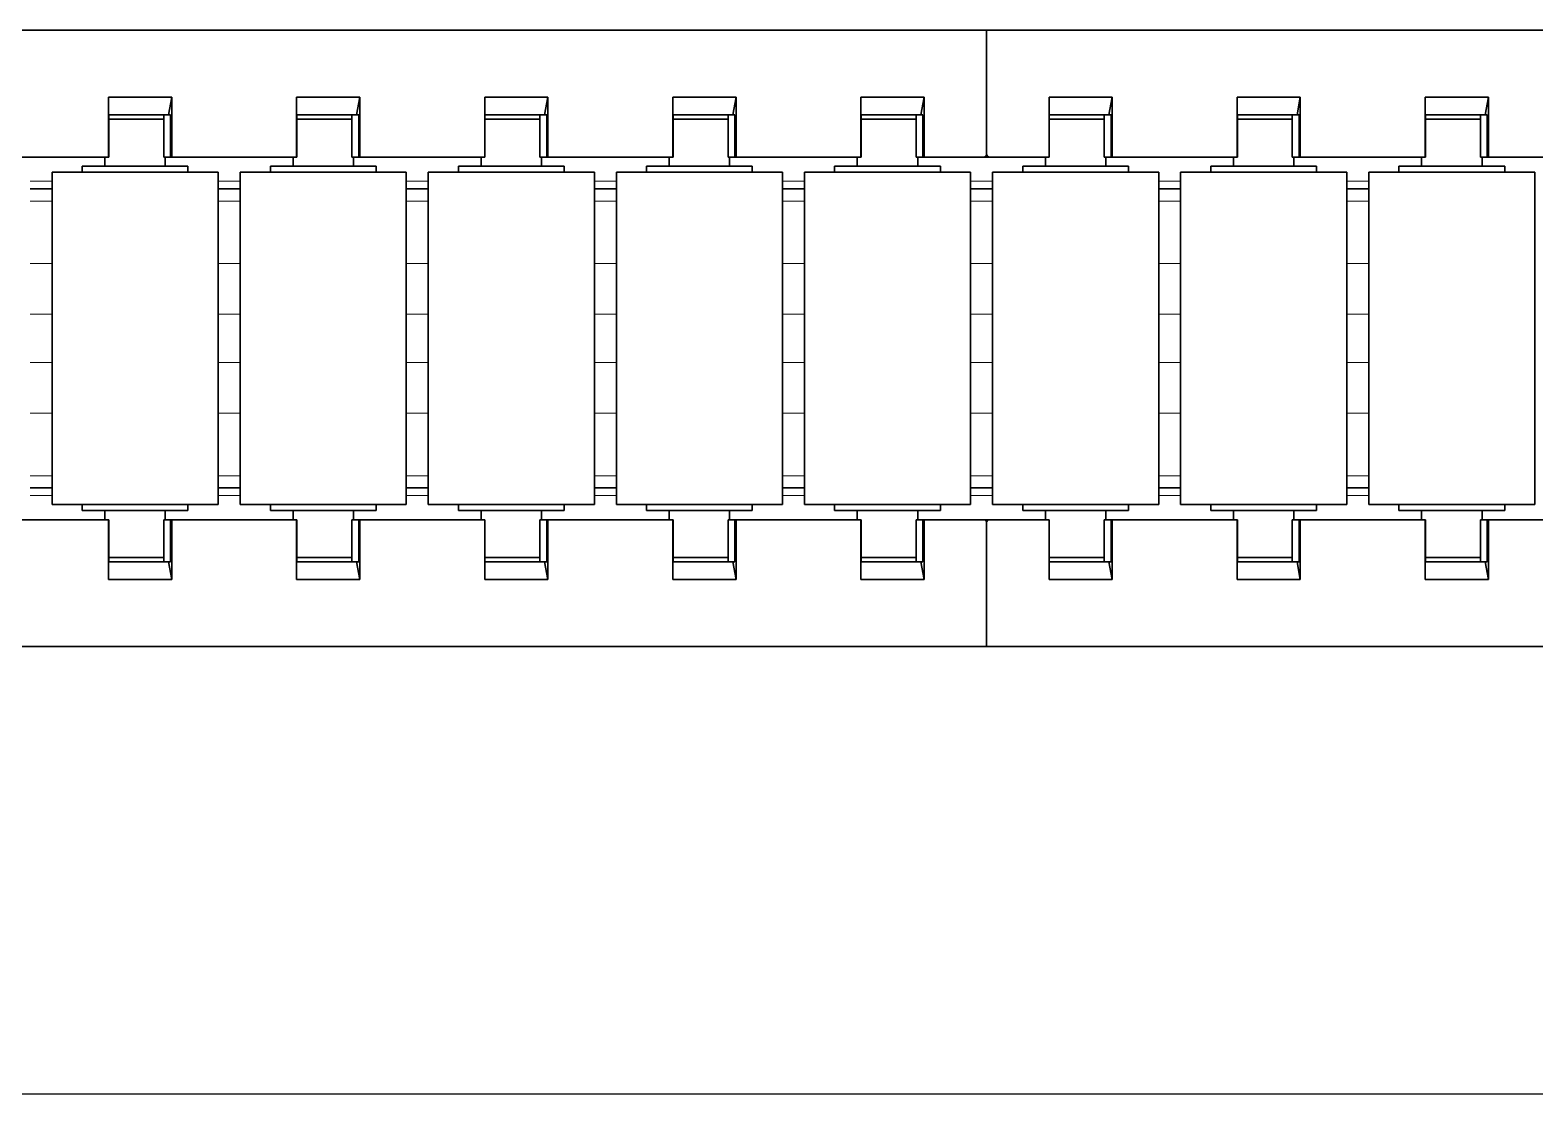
# Model space of a CAD drawing. Header units: inches. Extents: x 185496 to 352137, y 107182 to 179410.
# Drawn here: x 237943.5 to 238043.1, y 167464.8 to 167535.2 of the extents above; entities that cross this region are included whole.
import ezdxf

# ---------------------------------------------------------------- set-up
doc = ezdxf.new("R2010")
doc.units = ezdxf.units.IN
doc.header["$MEASUREMENT"] = 0

# ---------------------------------------------------------------- blocks, each defined once
blk = doc.blocks.new('liaojia')
at = {"color": 7, "lineweight": 35, "ltscale": 0.249049}
for p, q in [((799565.874, -279745.084), (799565.874, -279844.704)), ((799606.674, -279844.704), (799606.674, -279745.084)), ((799565.874, -279844.704), (799565.874, -279944.323)), ((799606.674, -279944.323), (799606.674, -279844.704))]:
    blk.add_line(p, q, dxfattribs=at)
at = {"color": 7, "lineweight": 35, "ltscale": 0.020671}
for p, q in [((799574.274, -279803.212), (799574.274, -279811.481)), ((799598.274, -279811.481), (799598.274, -279803.212)), ((799574.274, -279815.665), (799574.274, -279823.933)), ((799598.274, -279823.933), (799598.274, -279815.665)), ((799574.274, -279828.117), (799574.274, -279836.385)), ((799598.274, -279836.385), (799598.274, -279828.117)), ((799574.274, -279853.022), (799574.274, -279861.29)), ((799598.274, -279861.29), (799598.274, -279853.022)), ((799574.274, -279865.474), (799574.274, -279873.743)), ((799598.274, -279873.743), (799598.274, -279865.474)), ((799574.274, -279877.927), (799574.274, -279886.195)), ((799598.274, -279886.195), (799598.274, -279877.927)), ((799574.274, -279890.379), (799574.274, -279898.648)), ((799598.274, -279898.648), (799598.274, -279890.379)), ((799574.274, -279902.832), (799574.274, -279911.1)), ((799598.274, -279911.1), (799598.274, -279902.832))]:
    blk.add_line(p, q, dxfattribs=at)
at = {"color": 7, "lineweight": 35, "ltscale": 0.012551}
for p, q in [((799575.274, -279813.424), (799575.274, -279808.404)), ((799597.274, -279808.404), (799597.274, -279813.424)), ((799575.274, -279825.877), (799575.274, -279820.856)), ((799597.274, -279820.856), (799597.274, -279825.877)), ((799575.274, -279838.329), (799575.274, -279833.309)), ((799597.274, -279833.309), (799597.274, -279838.329)), ((799575.274, -279863.234), (799575.274, -279858.214)), ((799597.274, -279858.214), (799597.274, -279863.234)), ((799575.274, -279875.687), (799575.274, -279870.666)), ((799597.274, -279870.666), (799597.274, -279875.687))]:
    blk.add_line(p, q, dxfattribs=at)
at = {"color": 7, "lineweight": 35, "ltscale": 0.055}
for p, q in [((799575.274, -279808.404), (799597.274, -279808.404)), ((799575.274, -279819.404), (799597.274, -279819.404)), ((799575.274, -279820.856), (799597.274, -279820.856)), ((799575.274, -279831.856), (799597.274, -279831.856)), ((799575.274, -279833.309), (799597.274, -279833.309)), ((799575.274, -279844.309), (799597.274, -279844.309)), ((799575.274, -279845.761), (799597.274, -279845.761)), ((799575.274, -279856.761), (799597.274, -279856.761)), ((799575.274, -279858.214), (799597.274, -279858.214)), ((799575.274, -279869.213), (799597.274, -279869.213)), ((799575.274, -279870.666), (799597.274, -279870.666)), ((799575.274, -279881.666), (799597.274, -279881.666)), ((799575.274, -279883.118), (799597.274, -279883.118)), ((799575.274, -279894.118), (799597.274, -279894.118)), ((799575.274, -279895.571), (799597.274, -279895.571)), ((799575.274, -279906.571), (799597.274, -279906.571))]:
    blk.add_line(p, q, dxfattribs=at)
at = {"color": 7, "lineweight": 35, "ltscale": 0.007987}
for p, q in [((799574.874, -279813.599), (799574.874, -279810.404)), ((799597.674, -279810.404), (799597.674, -279813.599)), ((799574.874, -279826.051), (799574.874, -279822.856)), ((799597.674, -279822.856), (799597.674, -279826.051)), ((799574.874, -279850.956), (799574.874, -279847.761)), ((799597.674, -279847.761), (799597.674, -279850.956)), ((799574.874, -279863.408), (799574.874, -279860.214)), ((799597.674, -279860.214), (799597.674, -279863.408)), ((799574.874, -279875.861), (799574.874, -279872.666)), ((799597.674, -279872.666), (799597.674, -279875.861)), ((799574.874, -279888.313), (799574.874, -279885.118)), ((799597.674, -279885.118), (799597.674, -279888.313)), ((799574.874, -279900.766), (799574.874, -279897.571)), ((799597.674, -279897.571), (799597.674, -279900.766))]:
    blk.add_line(p, q, dxfattribs=at)
at = {"color": 7, "lineweight": 35, "ltscale": 0.000999832}
for p, q in [((799574.874, -279810.404), (799575.274, -279810.404)), ((799574.874, -279817.404), (799575.274, -279817.404)), ((799574.874, -279822.856), (799575.274, -279822.856)), ((799574.874, -279829.856), (799575.274, -279829.856)), ((799574.874, -279835.309), (799575.274, -279835.309)), ((799574.874, -279842.309), (799575.274, -279842.309)), ((799574.874, -279847.761), (799575.274, -279847.761)), ((799574.874, -279854.761), (799575.274, -279854.761)), ((799574.874, -279860.214), (799575.274, -279860.214)), ((799574.874, -279867.213), (799575.274, -279867.213)), ((799574.874, -279872.666), (799575.274, -279872.666)), ((799574.874, -279879.666), (799575.274, -279879.666)), ((799574.874, -279885.118), (799575.274, -279885.118)), ((799574.874, -279892.118), (799575.274, -279892.118)), ((799574.874, -279897.571), (799575.274, -279897.571)), ((799574.874, -279904.571), (799575.274, -279904.571))]:
    blk.add_line(p, q, dxfattribs=at)
at = {"color": 7, "lineweight": 35, "ltscale": 0.001}
for p, q in [((799597.274, -279810.404), (799597.674, -279810.404)), ((799597.274, -279817.404), (799597.674, -279817.404)), ((799597.274, -279822.856), (799597.674, -279822.856)), ((799597.274, -279829.856), (799597.674, -279829.856)), ((799597.274, -279835.309), (799597.674, -279835.309)), ((799597.274, -279842.309), (799597.674, -279842.309)), ((799597.274, -279847.761), (799597.674, -279847.761)), ((799597.274, -279854.761), (799597.674, -279854.761)), ((799597.274, -279860.214), (799597.674, -279860.214)), ((799597.274, -279867.213), (799597.674, -279867.213)), ((799597.274, -279872.666), (799597.674, -279872.666)), ((799597.274, -279879.666), (799597.674, -279879.666)), ((799597.274, -279885.118), (799597.674, -279885.118)), ((799597.274, -279892.118), (799597.674, -279892.118)), ((799597.274, -279897.571), (799597.674, -279897.571)), ((799597.274, -279904.571), (799597.674, -279904.571))]:
    blk.add_line(p, q, dxfattribs=at)
at = {"color": 7, "lineweight": 35, "ltscale": 0.002965}
for p, q in [((799570.309, -279811.481), (799571.474, -279811.699)), ((799601.074, -279811.699), (799602.24, -279811.481)), ((799570.309, -279823.933), (799571.474, -279824.151)), ((799601.074, -279824.151), (799602.24, -279823.933)), ((799570.309, -279836.385), (799571.474, -279836.603)), ((799601.074, -279836.603), (799602.24, -279836.385)), ((799570.309, -279848.838), (799571.474, -279849.056)), ((799601.074, -279849.056), (799602.24, -279848.838)), ((799570.309, -279861.29), (799571.474, -279861.508)), ((799601.074, -279861.508), (799602.24, -279861.29)), ((799570.309, -279873.743), (799571.474, -279873.961)), ((799601.074, -279873.961), (799602.24, -279873.743)), ((799570.309, -279886.195), (799571.474, -279886.413)), ((799601.074, -279886.413), (799602.24, -279886.195)), ((799570.309, -279898.648), (799571.474, -279898.865)), ((799601.074, -279898.865), (799602.24, -279898.648))]:
    blk.add_line(p, q, dxfattribs=at)
at = {"color": 7, "lineweight": 35, "ltscale": 0.009914}
for p, q in [((799570.309, -279811.481), (799574.274, -279811.481)), ((799598.274, -279811.481), (799602.24, -279811.481)), ((799574.274, -279815.665), (799570.309, -279815.665)), ((799602.24, -279815.665), (799598.274, -279815.665)), ((799570.309, -279823.933), (799574.274, -279823.933)), ((799598.274, -279823.933), (799602.24, -279823.933)), ((799574.274, -279828.117), (799570.309, -279828.117)), ((799602.24, -279828.117), (799598.274, -279828.117)), ((799570.309, -279836.385), (799574.274, -279836.385)), ((799598.274, -279836.385), (799602.24, -279836.385)), ((799574.274, -279840.57), (799570.309, -279840.57)), ((799602.24, -279840.57), (799598.274, -279840.57)), ((799570.309, -279848.838), (799574.274, -279848.838)), ((799598.274, -279848.838), (799602.24, -279848.838)), ((799574.274, -279853.022), (799570.309, -279853.022)), ((799602.24, -279853.022), (799598.274, -279853.022)), ((799570.309, -279861.29), (799574.274, -279861.29)), ((799598.274, -279861.29), (799602.24, -279861.29)), ((799574.274, -279865.474), (799570.309, -279865.474)), ((799602.24, -279865.474), (799598.274, -279865.474)), ((799570.309, -279873.743), (799574.274, -279873.743)), ((799598.274, -279873.743), (799602.24, -279873.743)), ((799574.274, -279877.927), (799570.309, -279877.927)), ((799602.24, -279877.927), (799598.274, -279877.927)), ((799570.309, -279886.195), (799574.274, -279886.195)), ((799598.274, -279886.195), (799602.24, -279886.195)), ((799574.274, -279890.379), (799570.309, -279890.379)), ((799602.24, -279890.379), (799598.274, -279890.379)), ((799570.309, -279898.648), (799574.274, -279898.648)), ((799598.274, -279898.648), (799602.24, -279898.648)), ((799574.274, -279902.832), (799570.309, -279902.832)), ((799602.24, -279902.832), (799598.274, -279902.832))]:
    blk.add_line(p, q, dxfattribs=at)
at = {"color": 7, "lineweight": 35, "ltscale": 0.01046}
for p, q in [((799570.309, -279815.665), (799570.309, -279811.481)), ((799602.24, -279811.481), (799602.24, -279815.665)), ((799570.309, -279828.117), (799570.309, -279823.933)), ((799602.24, -279823.933), (799602.24, -279828.117)), ((799570.309, -279840.57), (799570.309, -279836.385)), ((799602.24, -279836.385), (799602.24, -279840.57)), ((799570.309, -279853.022), (799570.309, -279848.838)), ((799602.24, -279848.838), (799602.24, -279853.022)), ((799570.309, -279865.474), (799570.309, -279861.29)), ((799602.24, -279861.29), (799602.24, -279865.474)), ((799570.309, -279877.927), (799570.309, -279873.743)), ((799602.24, -279873.743), (799602.24, -279877.927)), ((799570.309, -279890.379), (799570.309, -279886.195)), ((799602.24, -279886.195), (799602.24, -279890.379)), ((799570.309, -279902.832), (799570.309, -279898.648)), ((799602.24, -279898.648), (799602.24, -279902.832))]:
    blk.add_line(p, q, dxfattribs=at)
at = {"color": 7, "lineweight": 35, "ltscale": 0.007}
for p, q in [((799571.474, -279811.556), (799574.274, -279811.556)), ((799571.474, -279812.011), (799574.274, -279812.011)), ((799598.274, -279811.556), (799601.074, -279811.556)), ((799601.074, -279812.011), (799598.274, -279812.011)), ((799571.474, -279815.648), (799574.274, -279815.648)), ((799601.074, -279815.648), (799598.274, -279815.648)), ((799571.474, -279824.008), (799574.274, -279824.008)), ((799598.274, -279824.008), (799601.074, -279824.008)), ((799571.474, -279824.463), (799574.274, -279824.463)), ((799601.074, -279824.463), (799598.274, -279824.463)), ((799571.474, -279828.1), (799574.274, -279828.1)), ((799601.074, -279828.1), (799598.274, -279828.1)), ((799571.474, -279836.461), (799574.274, -279836.461)), ((799571.474, -279836.916), (799574.274, -279836.916)), ((799598.274, -279836.461), (799601.074, -279836.461)), ((799601.074, -279836.916), (799598.274, -279836.916)), ((799571.474, -279840.553), (799574.274, -279840.553)), ((799598.274, -279840.553), (799601.074, -279840.553)), ((799571.474, -279848.913), (799574.274, -279848.913)), ((799598.274, -279848.913), (799601.074, -279848.913)), ((799574.274, -279849.368), (799571.474, -279849.368)), ((799601.074, -279849.368), (799598.274, -279849.368)), ((799571.474, -279853.005), (799574.274, -279853.005)), ((799601.074, -279853.005), (799598.274, -279853.005)), ((799571.474, -279861.365), (799574.274, -279861.365)), ((799571.474, -279861.82), (799574.274, -279861.82)), ((799598.274, -279861.365), (799601.074, -279861.365)), ((799601.074, -279861.82), (799598.274, -279861.82)), ((799571.474, -279865.458), (799574.274, -279865.458)), ((799601.074, -279865.458), (799598.274, -279865.458)), ((799571.474, -279873.818), (799574.274, -279873.818)), ((799598.274, -279873.818), (799601.074, -279873.818)), ((799571.474, -279874.273), (799574.274, -279874.273)), ((799601.074, -279874.273), (799598.274, -279874.273)), ((799571.474, -279877.91), (799574.274, -279877.91)), ((799601.074, -279877.91), (799598.274, -279877.91)), ((799571.474, -279886.27), (799574.274, -279886.27)), ((799571.474, -279886.725), (799574.274, -279886.725)), ((799598.274, -279886.27), (799601.074, -279886.27)), ((799601.074, -279886.725), (799598.274, -279886.725)), ((799571.474, -279890.363), (799574.274, -279890.363)), ((799601.074, -279890.363), (799598.274, -279890.363)), ((799571.474, -279898.723), (799574.274, -279898.723)), ((799598.274, -279898.723), (799601.074, -279898.723)), ((799571.474, -279899.178), (799574.274, -279899.178)), ((799601.074, -279899.178), (799598.274, -279899.178)), ((799571.474, -279902.815), (799574.274, -279902.815)), ((799601.074, -279902.815), (799598.274, -279902.815))]:
    blk.add_line(p, q, dxfattribs=at)
at = {"color": 7, "lineweight": 35, "ltscale": 0.000893784}
for p, q in [((799571.474, -279811.913), (799571.474, -279811.556)), ((799601.074, -279811.556), (799601.074, -279811.913)), ((799571.474, -279836.818), (799571.474, -279836.461)), ((799601.074, -279836.461), (799601.074, -279836.818)), ((799571.474, -279849.271), (799571.474, -279848.913)), ((799601.074, -279848.913), (799601.074, -279849.271)), ((799571.474, -279886.628), (799571.474, -279886.27)), ((799601.074, -279886.27), (799601.074, -279886.628))]:
    blk.add_line(p, q, dxfattribs=at)
at = {"color": 7, "lineweight": 35, "ltscale": 0.000357056}
for p, q in [((799571.474, -279811.699), (799571.474, -279811.556)), ((799571.474, -279824.151), (799571.474, -279824.008)), ((799571.474, -279861.508), (799571.474, -279861.365))]:
    blk.add_line(p, q, dxfattribs=at)
at = {"color": 7, "lineweight": 35, "ltscale": 0.000536728}
blk.add_line((799571.474, -279811.699), (799571.474, -279811.913), dxfattribs=at)
at = {"color": 7, "lineweight": 35, "ltscale": 0.009386}
for p, q in [((799571.474, -279811.913), (799571.474, -279815.668)), ((799601.074, -279815.668), (799601.074, -279811.913)), ((799571.474, -279824.366), (799571.474, -279828.12)), ((799601.074, -279828.12), (799601.074, -279824.366)), ((799571.474, -279836.818), (799571.474, -279840.573)), ((799601.074, -279840.573), (799601.074, -279836.818)), ((799571.474, -279849.271), (799571.474, -279853.025)), ((799601.074, -279853.025), (799601.074, -279849.271)), ((799571.474, -279861.723), (799571.474, -279865.477)), ((799601.074, -279865.477), (799601.074, -279861.723)), ((799571.474, -279874.175), (799571.474, -279877.93)), ((799601.074, -279877.93), (799601.074, -279874.175)), ((799571.474, -279886.628), (799571.474, -279890.382)), ((799601.074, -279890.382), (799601.074, -279886.628)), ((799571.474, -279899.08), (799571.474, -279902.835)), ((799601.074, -279902.835), (799601.074, -279899.08))]:
    blk.add_line(p, q, dxfattribs=at)
at = {"color": 7, "lineweight": 35, "ltscale": 0.005169}
for p, q in [((799571.774, -279814.078), (799571.774, -279812.011)), ((799571.774, -279851.435), (799571.774, -279849.368))]:
    blk.add_line(p, q, dxfattribs=at)
at = {"color": 7, "lineweight": 35, "ltscale": 0.004297}
for p, q in [((799571.774, -279813.729), (799571.774, -279812.011)), ((799600.774, -279812.011), (799600.774, -279813.729)), ((799571.774, -279838.634), (799571.774, -279836.916)), ((799600.774, -279836.916), (799600.774, -279838.634)), ((799571.774, -279851.087), (799571.774, -279849.368)), ((799600.774, -279849.368), (799600.774, -279851.087)), ((799571.774, -279863.539), (799571.774, -279861.82)), ((799600.774, -279861.82), (799600.774, -279863.539)), ((799571.774, -279875.992), (799571.774, -279874.273)), ((799600.774, -279874.273), (799600.774, -279875.992)), ((799571.774, -279888.444), (799571.774, -279886.725)), ((799600.774, -279886.725), (799600.774, -279888.444)), ((799571.774, -279900.896), (799571.774, -279899.178)), ((799600.774, -279899.178), (799600.774, -279900.896))]:
    blk.add_line(p, q, dxfattribs=at)
at = {"color": 7, "lineweight": 35, "ltscale": 0.000187683}
for p, q in [((799574.274, -279811.556), (799574.274, -279811.481)), ((799598.274, -279811.556), (799598.274, -279811.481)), ((799574.274, -279824.008), (799574.274, -279823.933)), ((799598.274, -279824.008), (799598.274, -279823.933)), ((799574.274, -279861.365), (799574.274, -279861.29)), ((799598.274, -279861.365), (799598.274, -279861.29))]:
    blk.add_line(p, q, dxfattribs=at)
at = {"color": 7, "lineweight": 35, "ltscale": 0.001138}
for p, q in [((799574.274, -279811.556), (799574.274, -279812.011)), ((799598.274, -279812.011), (799598.274, -279811.556)), ((799574.274, -279824.008), (799574.274, -279824.463)), ((799598.274, -279824.463), (799598.274, -279824.008)), ((799574.274, -279836.461), (799574.274, -279836.916)), ((799598.274, -279836.916), (799598.274, -279836.461)), ((799574.274, -279848.913), (799574.274, -279849.368)), ((799598.274, -279849.368), (799598.274, -279848.913)), ((799574.274, -279861.365), (799574.274, -279861.82)), ((799598.274, -279861.82), (799598.274, -279861.365)), ((799574.274, -279873.818), (799574.274, -279874.273)), ((799598.274, -279874.273), (799598.274, -279873.818)), ((799574.274, -279886.27), (799574.274, -279886.725)), ((799598.274, -279886.725), (799598.274, -279886.27)), ((799574.274, -279898.723), (799574.274, -279899.178)), ((799598.274, -279899.178), (799598.274, -279898.723))]:
    blk.add_line(p, q, dxfattribs=at)
at = {"color": 7, "lineweight": 35, "ltscale": 0.0015}
for p, q in [((799574.274, -279811.904), (799574.874, -279811.904)), ((799597.674, -279811.904), (799598.274, -279811.904)), ((799574.274, -279815.904), (799574.874, -279815.904)), ((799597.674, -279815.904), (799598.274, -279815.904)), ((799574.274, -279824.356), (799574.874, -279824.356)), ((799597.674, -279824.356), (799598.274, -279824.356)), ((799574.274, -279828.356), (799574.874, -279828.356)), ((799597.674, -279828.356), (799598.274, -279828.356)), ((799574.274, -279836.809), (799574.874, -279836.809)), ((799597.674, -279836.809), (799598.274, -279836.809)), ((799574.274, -279840.809), (799574.874, -279840.809)), ((799597.674, -279840.809), (799598.274, -279840.809)), ((799574.274, -279849.261), (799574.874, -279849.261)), ((799597.674, -279849.261), (799598.274, -279849.261)), ((799574.274, -279853.261), (799574.874, -279853.261)), ((799597.674, -279853.261), (799598.274, -279853.261)), ((799574.274, -279861.713), (799574.874, -279861.713)), ((799597.674, -279861.713), (799598.274, -279861.713)), ((799574.274, -279865.713), (799574.874, -279865.713)), ((799597.674, -279865.713), (799598.274, -279865.713)), ((799574.274, -279874.166), (799574.874, -279874.166)), ((799597.674, -279874.166), (799598.274, -279874.166)), ((799574.274, -279878.166), (799574.874, -279878.166)), ((799597.674, -279878.166), (799598.274, -279878.166)), ((799574.274, -279886.618), (799574.874, -279886.618)), ((799597.674, -279886.618), (799598.274, -279886.618)), ((799574.274, -279890.618), (799574.874, -279890.618)), ((799597.674, -279890.618), (799598.274, -279890.618)), ((799574.274, -279899.071), (799574.874, -279899.071)), ((799597.674, -279899.071), (799598.274, -279899.071)), ((799574.274, -279903.071), (799574.874, -279903.071)), ((799597.674, -279903.071), (799598.274, -279903.071))]:
    blk.add_line(p, q, dxfattribs=at)
at = {"color": 7, "lineweight": 35, "ltscale": 0.000243759}
for p, q in [((799601.074, -279812.011), (799601.074, -279811.913)), ((799601.074, -279836.916), (799601.074, -279836.818)), ((799601.074, -279849.368), (799601.074, -279849.271)), ((799601.074, -279886.725), (799601.074, -279886.628))]:
    blk.add_line(p, q, dxfattribs=at)
at = {"color": 7, "lineweight": 13, "ltscale": 0.009093}
for p, q in [((799601.074, -279815.648), (799601.074, -279812.011)), ((799601.074, -279828.1), (799601.074, -279824.463)), ((799601.074, -279840.553), (799601.074, -279836.916)), ((799601.074, -279853.005), (799601.074, -279849.368)), ((799601.074, -279865.458), (799601.074, -279861.82)), ((799601.074, -279877.91), (799601.074, -279874.273)), ((799601.074, -279890.363), (799601.074, -279886.725)), ((799601.074, -279902.815), (799601.074, -279899.178))]:
    blk.add_line(p, q, dxfattribs=at)
at = {"color": 7, "lineweight": 35, "ltscale": 0.004796}
for p, q in [((799571.774, -279815.648), (799571.774, -279813.729)), ((799600.774, -279813.729), (799600.774, -279815.648)), ((799571.774, -279840.553), (799571.774, -279838.634)), ((799600.774, -279838.634), (799600.774, -279840.553)), ((799571.774, -279853.005), (799571.774, -279851.087)), ((799600.774, -279851.087), (799600.774, -279853.005)), ((799571.774, -279865.458), (799571.774, -279863.539)), ((799600.774, -279863.539), (799600.774, -279865.458)), ((799571.774, -279877.91), (799571.774, -279875.992)), ((799600.774, -279875.992), (799600.774, -279877.91)), ((799571.774, -279890.363), (799571.774, -279888.444)), ((799600.774, -279888.444), (799600.774, -279890.363)), ((799571.774, -279902.815), (799571.774, -279900.896)), ((799600.774, -279900.896), (799600.774, -279902.815))]:
    blk.add_line(p, q, dxfattribs=at)
at = {"color": 7, "lineweight": 35, "ltscale": 0.003925}
for p, q in [((799571.774, -279815.648), (799571.774, -279814.078)), ((799571.774, -279828.1), (799571.774, -279826.531)), ((799571.774, -279840.553), (799571.774, -279838.983)), ((799571.774, -279853.005), (799571.774, -279851.435)), ((799571.774, -279865.458), (799571.774, -279863.888)), ((799571.774, -279877.91), (799571.774, -279876.34)), ((799571.774, -279890.363), (799571.774, -279888.793)), ((799571.774, -279902.815), (799571.774, -279901.245))]:
    blk.add_line(p, q, dxfattribs=at)
at = {"color": 7, "lineweight": 35, "ltscale": 0.009513}
for p, q in [((799574.874, -279817.404), (799574.874, -279813.599)), ((799597.674, -279817.404), (799597.674, -279813.599)), ((799574.874, -279829.856), (799574.874, -279826.051)), ((799597.674, -279829.856), (799597.674, -279826.051)), ((799574.874, -279842.309), (799574.874, -279838.504)), ((799597.674, -279842.309), (799597.674, -279838.504)), ((799574.874, -279854.761), (799574.874, -279850.956)), ((799597.674, -279854.761), (799597.674, -279850.956)), ((799574.874, -279867.213), (799574.874, -279863.408)), ((799597.674, -279867.213), (799597.674, -279863.408)), ((799574.874, -279879.666), (799574.874, -279875.861)), ((799597.674, -279879.666), (799597.674, -279875.861)), ((799574.874, -279892.118), (799574.874, -279888.313)), ((799597.674, -279892.118), (799597.674, -279888.313)), ((799574.874, -279904.571), (799574.874, -279900.766)), ((799597.674, -279904.571), (799597.674, -279900.766))]:
    blk.add_line(p, q, dxfattribs=at)
at = {"color": 7, "lineweight": 35, "ltscale": 0.014948}
for p, q in [((799575.274, -279819.404), (799575.274, -279813.424)), ((799597.274, -279813.424), (799597.274, -279819.404)), ((799575.274, -279831.856), (799575.274, -279825.877)), ((799597.274, -279825.877), (799597.274, -279831.856)), ((799575.274, -279856.761), (799575.274, -279850.782)), ((799597.274, -279850.782), (799597.274, -279856.761)), ((799575.274, -279869.213), (799575.274, -279863.234)), ((799597.274, -279863.234), (799597.274, -279869.213)), ((799575.274, -279881.666), (799575.274, -279875.687)), ((799597.274, -279875.687), (799597.274, -279881.666)), ((799575.274, -279894.118), (799575.274, -279888.139)), ((799597.274, -279888.139), (799597.274, -279894.118)), ((799575.274, -279906.571), (799575.274, -279900.591)), ((799597.274, -279900.591), (799597.274, -279906.571))]:
    blk.add_line(p, q, dxfattribs=at)
at = {"color": 7, "lineweight": 35, "ltscale": 4.15802e-05}
for p, q in [((799574.274, -279815.648), (799574.274, -279815.665)), ((799598.274, -279815.665), (799598.274, -279815.648)), ((799601.074, -279815.648), (799601.074, -279815.665)), ((799574.274, -279840.553), (799574.274, -279840.57)), ((799598.274, -279840.57), (799598.274, -279840.553)), ((799601.074, -279840.57), (799601.074, -279840.553)), ((799574.274, -279853.005), (799574.274, -279853.022)), ((799598.274, -279853.022), (799598.274, -279853.005)), ((799601.074, -279853.005), (799601.074, -279853.022))]:
    blk.add_line(p, q, dxfattribs=at)
at = {"color": 7, "lineweight": 13, "ltscale": 0.003631}
for p, q in [((799575.874, -279820.856), (799575.874, -279819.404)), ((799577.186, -279820.856), (799577.186, -279819.404)), ((799581.312, -279820.856), (799581.312, -279819.404)), ((799584.671, -279820.856), (799584.671, -279819.404)), ((799587.878, -279820.856), (799587.878, -279819.404)), ((799591.236, -279820.856), (799591.236, -279819.404)), ((799595.362, -279820.856), (799595.362, -279819.404)), ((799596.674, -279820.856), (799596.674, -279819.404)), ((799575.874, -279833.309), (799575.874, -279831.856)), ((799577.186, -279833.309), (799577.186, -279831.856)), ((799581.312, -279833.309), (799581.312, -279831.856)), ((799584.671, -279833.309), (799584.671, -279831.856)), ((799587.878, -279833.309), (799587.878, -279831.856)), ((799591.236, -279833.309), (799591.236, -279831.856)), ((799595.362, -279833.309), (799595.362, -279831.856)), ((799596.674, -279833.309), (799596.674, -279831.856)), ((799575.874, -279845.761), (799575.874, -279844.309)), ((799577.186, -279845.761), (799577.186, -279844.309)), ((799581.312, -279845.761), (799581.312, -279844.309)), ((799584.671, -279845.761), (799584.671, -279844.309)), ((799587.878, -279845.761), (799587.878, -279844.309)), ((799591.236, -279845.761), (799591.236, -279844.309)), ((799595.362, -279845.761), (799595.362, -279844.309)), ((799596.674, -279845.761), (799596.674, -279844.309)), ((799575.874, -279858.213), (799575.874, -279856.761)), ((799577.186, -279858.213), (799577.186, -279856.761)), ((799581.312, -279858.213), (799581.312, -279856.761)), ((799584.671, -279858.214), (799584.671, -279856.761)), ((799587.878, -279858.214), (799587.878, -279856.761)), ((799591.236, -279858.213), (799591.236, -279856.761)), ((799595.362, -279858.213), (799595.362, -279856.761)), ((799596.674, -279858.213), (799596.674, -279856.761)), ((799575.874, -279870.666), (799575.874, -279869.213)), ((799577.186, -279870.666), (799577.186, -279869.213)), ((799581.312, -279870.666), (799581.312, -279869.213)), ((799584.671, -279870.666), (799584.671, -279869.213)), ((799587.878, -279870.666), (799587.878, -279869.213)), ((799591.236, -279870.666), (799591.236, -279869.213)), ((799595.362, -279870.666), (799595.362, -279869.213)), ((799596.674, -279870.666), (799596.674, -279869.213)), ((799575.874, -279883.118), (799575.874, -279881.666)), ((799577.186, -279883.118), (799577.186, -279881.666)), ((799581.312, -279883.118), (799581.312, -279881.666)), ((799584.671, -279883.118), (799584.671, -279881.666)), ((799587.878, -279883.118), (799587.878, -279881.666)), ((799591.236, -279883.118), (799591.236, -279881.666)), ((799595.362, -279883.118), (799595.362, -279881.666)), ((799596.674, -279883.118), (799596.674, -279881.666)), ((799575.874, -279895.571), (799575.874, -279894.118)), ((799577.186, -279895.571), (799577.186, -279894.118)), ((799581.312, -279895.571), (799581.312, -279894.118)), ((799584.671, -279895.571), (799584.671, -279894.118)), ((799587.878, -279895.571), (799587.878, -279894.118)), ((799591.236, -279895.571), (799591.236, -279894.118)), ((799595.362, -279895.571), (799595.362, -279894.118)), ((799596.674, -279895.571), (799596.674, -279894.118)), ((799575.874, -279908.023), (799575.874, -279906.571)), ((799577.186, -279908.023), (799577.186, -279906.571)), ((799581.312, -279908.023), (799581.312, -279906.571)), ((799584.671, -279908.023), (799584.671, -279906.571)), ((799587.878, -279908.023), (799587.878, -279906.571)), ((799591.236, -279908.023), (799591.236, -279906.571)), ((799595.362, -279908.023), (799595.362, -279906.571)), ((799596.674, -279908.023), (799596.674, -279906.571))]:
    blk.add_line(p, q, dxfattribs=at)
at = {"color": 7, "lineweight": 35, "ltscale": 0.003631}
for p, q in [((799576.374, -279820.856), (799576.374, -279819.404)), ((799596.174, -279820.856), (799596.174, -279819.404)), ((799576.374, -279833.309), (799576.374, -279831.856)), ((799596.174, -279833.309), (799596.174, -279831.856)), ((799576.374, -279845.761), (799576.374, -279844.309)), ((799596.174, -279845.761), (799596.174, -279844.309)), ((799576.374, -279858.213), (799576.374, -279856.761)), ((799596.174, -279858.213), (799596.174, -279856.761)), ((799576.374, -279870.666), (799576.374, -279869.213)), ((799596.174, -279870.666), (799596.174, -279869.213)), ((799576.374, -279883.118), (799576.374, -279881.666)), ((799596.174, -279883.118), (799596.174, -279881.666)), ((799576.374, -279895.571), (799576.374, -279894.118)), ((799596.174, -279895.571), (799596.174, -279894.118)), ((799576.374, -279908.023), (799576.374, -279906.571)), ((799596.174, -279908.023), (799596.174, -279906.571))]:
    blk.add_line(p, q, dxfattribs=at)
at = {"color": 7, "lineweight": 35, "ltscale": 0.000894165}
for p, q in [((799571.474, -279824.366), (799571.474, -279824.008)), ((799601.074, -279824.008), (799601.074, -279824.366))]:
    blk.add_line(p, q, dxfattribs=at)
at = {"color": 7, "lineweight": 35, "ltscale": 0.000537109}
for p, q in [((799571.474, -279824.151), (799571.474, -279824.366)), ((799571.474, -279836.603), (799571.474, -279836.818)), ((799571.474, -279849.271), (799571.474, -279849.056)), ((799571.474, -279873.961), (799571.474, -279874.175)), ((799571.474, -279886.413), (799571.474, -279886.628)), ((799571.474, -279898.865), (799571.474, -279899.08))]:
    blk.add_line(p, q, dxfattribs=at)
at = {"color": 7, "lineweight": 35, "ltscale": 0.005168}
for p, q in [((799571.774, -279826.531), (799571.774, -279824.463)), ((799571.774, -279838.983), (799571.774, -279836.916)), ((799571.774, -279863.888), (799571.774, -279861.82)), ((799571.774, -279876.34), (799571.774, -279874.273)), ((799571.774, -279888.793), (799571.774, -279886.725)), ((799571.774, -279901.245), (799571.774, -279899.178))]:
    blk.add_line(p, q, dxfattribs=at)
at = {"color": 7, "lineweight": 35, "ltscale": 0.004296}
for p, q in [((799571.774, -279826.182), (799571.774, -279824.463)), ((799600.774, -279824.463), (799600.774, -279826.182))]:
    blk.add_line(p, q, dxfattribs=at)
at = {"color": 7, "lineweight": 35, "ltscale": 0.000243378}
blk.add_line((799601.074, -279824.463), (799601.074, -279824.366), dxfattribs=at)
at = {"color": 7, "lineweight": 35, "ltscale": 0.004797}
for p, q in [((799571.774, -279828.1), (799571.774, -279826.182)), ((799600.774, -279826.182), (799600.774, -279828.1))]:
    blk.add_line(p, q, dxfattribs=at)
at = {"color": 7, "lineweight": 35, "ltscale": 4.11987e-05}
for p, q in [((799574.274, -279828.1), (799574.274, -279828.117)), ((799598.274, -279828.117), (799598.274, -279828.1)), ((799601.074, -279828.1), (799601.074, -279828.117))]:
    blk.add_line(p, q, dxfattribs=at)
at = {"color": 7, "lineweight": 35, "ltscale": 0.007988}
for p, q in [((799574.874, -279838.504), (799574.874, -279835.309)), ((799597.674, -279835.309), (799597.674, -279838.504))]:
    blk.add_line(p, q, dxfattribs=at)
at = {"color": 7, "lineweight": 35, "ltscale": 0.000356674}
for p, q in [((799571.474, -279836.603), (799571.474, -279836.461)), ((799571.474, -279849.056), (799571.474, -279848.913)), ((799571.474, -279886.413), (799571.474, -279886.27))]:
    blk.add_line(p, q, dxfattribs=at)
at = {"color": 7, "lineweight": 35, "ltscale": 0.000188065}
for p, q in [((799574.274, -279836.461), (799574.274, -279836.385)), ((799598.274, -279836.461), (799598.274, -279836.385)), ((799574.274, -279848.913), (799574.274, -279848.838)), ((799598.274, -279848.913), (799598.274, -279848.838))]:
    blk.add_line(p, q, dxfattribs=at)
at = {"color": 7, "lineweight": 35, "ltscale": 0.014949}
for p, q in [((799575.274, -279844.309), (799575.274, -279838.329)), ((799597.274, -279838.329), (799597.274, -279844.309))]:
    blk.add_line(p, q, dxfattribs=at)
at = {"color": 7, "lineweight": 35, "ltscale": 0.009837}
for p, q in [((799574.274, -279840.57), (799574.274, -279844.504)), ((799598.274, -279844.504), (799598.274, -279840.57)), ((799574.274, -279844.903), (799574.274, -279848.838)), ((799598.274, -279848.838), (799598.274, -279844.903))]:
    blk.add_line(p, q, dxfattribs=at)
at = {"color": 7, "lineweight": 35, "ltscale": 0.00032692}
blk.add_line((799565.874, -279844.467), (799565.874, -279844.598), dxfattribs=at)
at = {"color": 7, "lineweight": 35, "ltscale": 0.0205}
for p, q in [((799565.874, -279844.704), (799574.074, -279844.704)), ((799574.074, -279844.704), (799565.874, -279844.704)), ((799598.474, -279844.704), (799606.674, -279844.704)), ((799606.674, -279844.704), (799598.474, -279844.704))]:
    blk.add_line(p, q, dxfattribs=at)
at = {"color": 7, "lineweight": 35, "ltscale": 0.000653458}
for p, q in [((799565.874, -279844.704), (799565.874, -279844.965)), ((799574.274, -279844.504), (799574.274, -279844.766)), ((799598.274, -279844.766), (799598.274, -279844.504))]:
    blk.add_line(p, q, dxfattribs=at)
at = {"color": 7, "lineweight": 35, "ltscale": 0.000336075}
blk.add_line((799574.274, -279844.767), (799574.274, -279844.901), dxfattribs=at)
at = {"color": 7, "lineweight": 35, "ltscale": 0.001377}
blk.add_line((799598.274, -279845.317), (799598.274, -279844.766), dxfattribs=at)
at = {"color": 7, "lineweight": 35, "ltscale": 0.012552}
for p, q in [((799575.274, -279850.782), (799575.274, -279845.761)), ((799597.274, -279845.761), (799597.274, -279850.782)), ((799575.274, -279888.139), (799575.274, -279883.118)), ((799597.274, -279883.118), (799597.274, -279888.139)), ((799575.274, -279900.591), (799575.274, -279895.571)), ((799597.274, -279895.571), (799597.274, -279900.591))]:
    blk.add_line(p, q, dxfattribs=at)
at = {"color": 7, "lineweight": 35, "ltscale": 0.000746918}
blk.add_line((799598.274, -279845.317), (799598.274, -279845.616), dxfattribs=at)
at = {"color": 7, "lineweight": 35, "ltscale": 0.000828171}
blk.add_line((799598.274, -279845.947), (799598.274, -279845.616), dxfattribs=at)
at = {"color": 7, "lineweight": 35, "ltscale": 0.000893974}
for p, q in [((799571.474, -279861.723), (799571.474, -279861.365)), ((799601.074, -279861.365), (799601.074, -279861.723)), ((799571.474, -279874.175), (799571.474, -279873.818)), ((799601.074, -279873.818), (799601.074, -279874.175)), ((799571.474, -279899.08), (799571.474, -279898.723)), ((799601.074, -279898.723), (799601.074, -279899.08))]:
    blk.add_line(p, q, dxfattribs=at)
at = {"color": 7, "lineweight": 35, "ltscale": 0.000536919}
blk.add_line((799571.474, -279861.508), (799571.474, -279861.723), dxfattribs=at)
at = {"color": 7, "lineweight": 35, "ltscale": 0.000243568}
for p, q in [((799601.074, -279861.82), (799601.074, -279861.723)), ((799601.074, -279874.273), (799601.074, -279874.175)), ((799601.074, -279899.178), (799601.074, -279899.08))]:
    blk.add_line(p, q, dxfattribs=at)
at = {"color": 7, "lineweight": 35, "ltscale": 4.13895e-05}
for p, q in [((799574.274, -279865.458), (799574.274, -279865.474)), ((799598.274, -279865.474), (799598.274, -279865.458)), ((799601.074, -279865.458), (799601.074, -279865.474)), ((799574.274, -279877.91), (799574.274, -279877.927)), ((799598.274, -279877.927), (799598.274, -279877.91)), ((799601.074, -279877.91), (799601.074, -279877.927)), ((799574.274, -279890.363), (799574.274, -279890.379)), ((799598.274, -279890.379), (799598.274, -279890.363)), ((799601.074, -279890.363), (799601.074, -279890.379)), ((799574.274, -279902.815), (799574.274, -279902.832)), ((799598.274, -279902.832), (799598.274, -279902.815)), ((799601.074, -279902.815), (799601.074, -279902.832))]:
    blk.add_line(p, q, dxfattribs=at)
at = {"color": 7, "lineweight": 35, "ltscale": 0.000356865}
for p, q in [((799571.474, -279873.961), (799571.474, -279873.818)), ((799571.474, -279898.865), (799571.474, -279898.723))]:
    blk.add_line(p, q, dxfattribs=at)
at = {"color": 7, "lineweight": 35, "ltscale": 0.000187874}
for p, q in [((799574.274, -279873.818), (799574.274, -279873.743)), ((799598.274, -279873.818), (799598.274, -279873.743)), ((799574.274, -279886.27), (799574.274, -279886.195)), ((799598.274, -279886.27), (799598.274, -279886.195)), ((799574.274, -279898.723), (799574.274, -279898.648)), ((799598.274, -279898.723), (799598.274, -279898.648))]:
    blk.add_line(p, q, dxfattribs=at)
at = {"color": 7, "lineweight": 35}
for centre, start_param, end_param in [((799574.074, -279844.504), 4.712389, 6.283185), ((799574.074, -279844.903), 6.283185, 7.853982), ((799574.074, -279844.766), 5.932216, 6.283185), ((799598.474, -279844.504), 3.141593, 4.712389), ((799598.474, -279844.903), 1.570796, 3.141593), ((799598.474, -279844.766), 3.141593, 3.492593)]:
    blk.add_ellipse(centre, major_axis=(0.2, 0), ratio=0.996195, start_param=start_param, end_param=end_param, dxfattribs=at)

msp = doc.modelspace()

# ---------------------------------------------------------------- linework, layer by layer
at = {"color": 5, "ltscale": 100}
msp.add_line((237096.812, 167464.839, 276290.764), (305990.685, 167465.878, -1370187.335), dxfattribs=at)

# ---------------------------------------------------------------- block references
at = {"color": 30, "rotation": 270}
msp.add_blockref('liaojia', (517851.537, 967101.114, 276290.764), dxfattribs=at)

doc.saveas('drawing.dxf')
